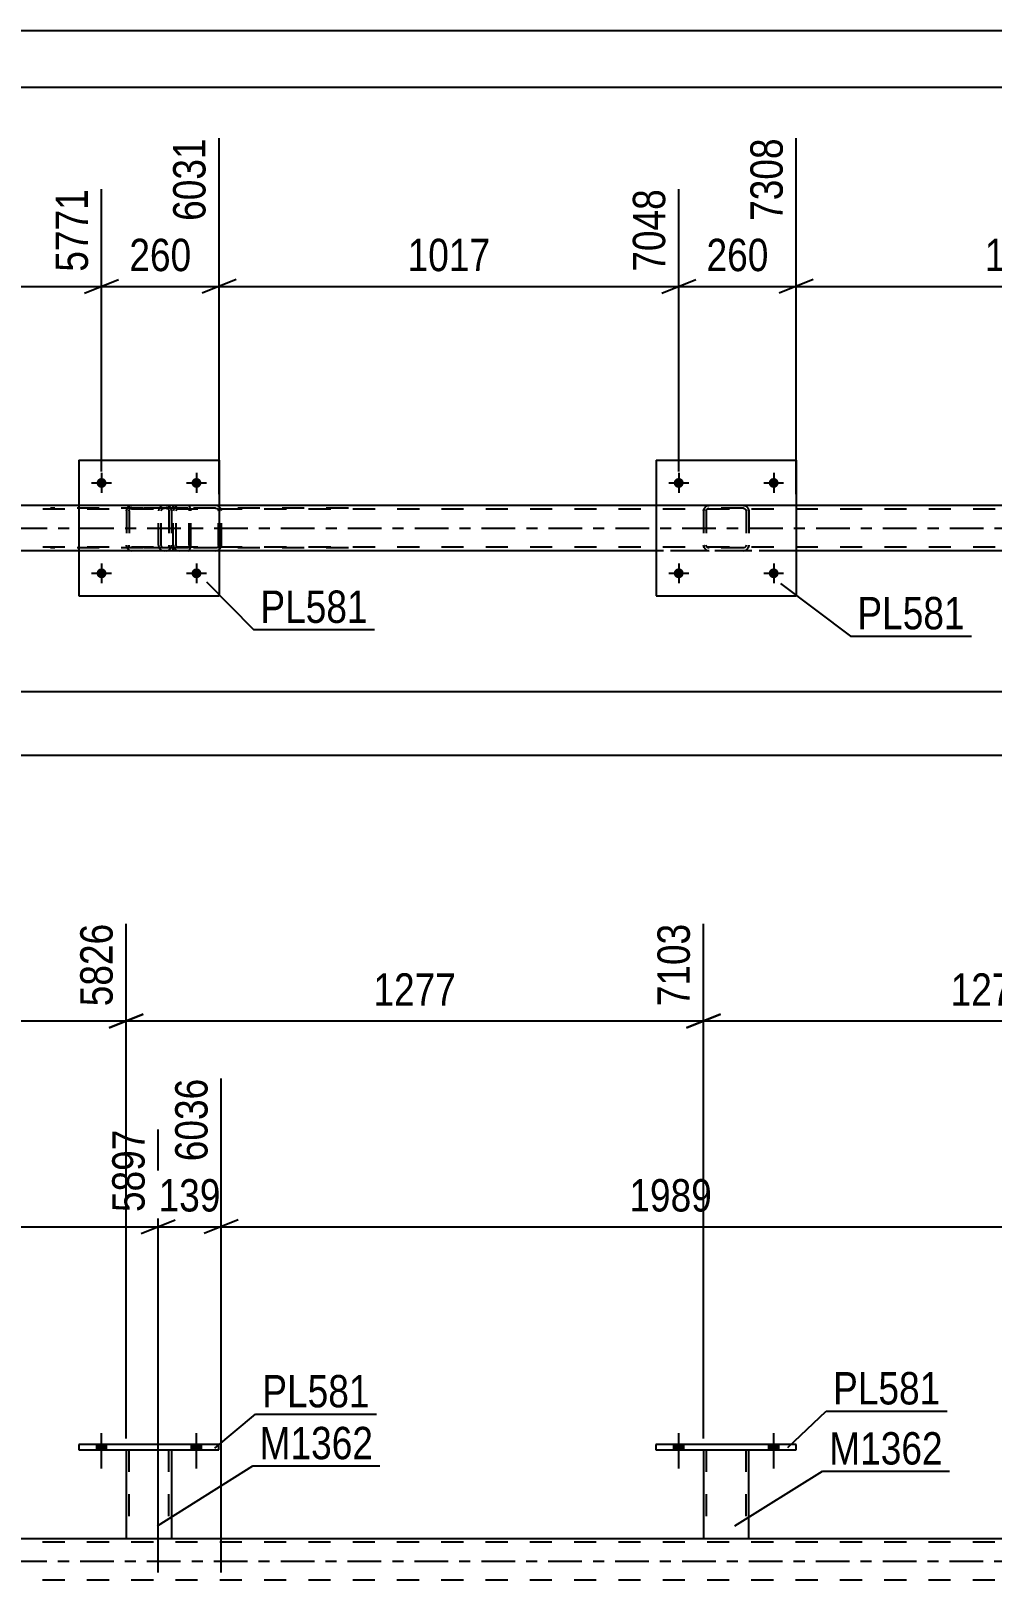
# Model space of a CAD drawing. Header units: millimetres. Extents: x 0 to 841, y 0 to 594.
# Drawn here: x 270.2 to 355.3, y 456.9 to 594 of the extents above; entities that cross this region are included whole.
import ezdxf

# ---------------------------------------------------------------- set-up
doc = ezdxf.new("R2010")
doc.units = ezdxf.units.MM
doc.linetypes.add('DXK_LINE_DOT2', pattern=[3.9198, 1.9599, -1.9599])
doc.linetypes.add('DXK_LINE_DOT3', pattern=[5.9187, 2.979, -0.9799, 0.9799, -0.9799])
doc.styles.add('Arial Narrow', font='ARIALN.TTF', dxfattribs={"height": 0.2})

# ---------------------------------------------------------------- blocks, each defined once
blk = doc.blocks.new('Unknown-814735532-1133')
at = {"color": 5, "linetype": 'Continuous'}
for p, q in [((841, 594), (0, 594)), ((836, 589), (5, 589))]:
    blk.add_line(p, q, dxfattribs=at)
blk = doc.blocks.new('Bolt-814735532-5144 - 5134')
at = {"linetype": 'Continuous'}
for points in [[(276.91, 553.99, -1), (276.03, 553.99, -1)], [(285.31, 553.99, -1), (284.43, 553.99, -1)]]:
    blk.add_hatch(color=1, dxfattribs=at).paths.add_polyline_path(points)
at = {"color": 1, "linetype": 'Continuous'}
for p, q in [((276.47, 554.87), (276.47, 553.11)), ((284.87, 554.87), (284.87, 553.11)), ((275.59, 553.99), (277.35, 553.99)), ((283.99, 553.99), (285.75, 553.99))]:
    blk.add_line(p, q, dxfattribs=at)
blk = doc.blocks.new('Bolt-814735532-5145 - 5134')
at = {"linetype": 'Continuous'}
for points in [[(276.91, 545.99, -1), (276.03, 545.99, -1)], [(285.31, 545.99, -1), (284.43, 545.99, -1)]]:
    blk.add_hatch(color=1, dxfattribs=at).paths.add_polyline_path(points)
at = {"color": 1, "linetype": 'Continuous'}
for p, q in [((275.59, 545.99), (277.35, 545.99)), ((276.47, 546.87), (276.47, 545.11)), ((283.99, 545.99), (285.75, 545.99)), ((284.87, 546.87), (284.87, 545.11))]:
    blk.add_line(p, q, dxfattribs=at)
blk = doc.blocks.new('Bolt-814735532-5146 - 5134')
at = {"linetype": 'Continuous'}
for points in [[(327.99, 553.99, -1), (327.11, 553.99, -1)], [(336.39, 553.99, -1), (335.51, 553.99, -1)]]:
    blk.add_hatch(color=1, dxfattribs=at).paths.add_polyline_path(points)
at = {"color": 1, "linetype": 'Continuous'}
for p, q in [((327.55, 554.87), (327.55, 553.11)), ((335.95, 554.87), (335.95, 553.11)), ((326.67, 553.99), (328.43, 553.99)), ((335.07, 553.99), (336.83, 553.99))]:
    blk.add_line(p, q, dxfattribs=at)
blk = doc.blocks.new('Bolt-814735532-5147 - 5134')
at = {"linetype": 'Continuous'}
for points in [[(327.99, 545.99, -1), (327.11, 545.99, -1)], [(336.39, 545.99, -1), (335.51, 545.99, -1)]]:
    blk.add_hatch(color=1, dxfattribs=at).paths.add_polyline_path(points)
at = {"color": 1, "linetype": 'Continuous'}
for p, q in [((326.67, 545.99), (328.43, 545.99)), ((327.55, 546.87), (327.55, 545.11)), ((335.07, 545.99), (336.83, 545.99)), ((335.95, 546.87), (335.95, 545.11))]:
    blk.add_line(p, q, dxfattribs=at)
blk = doc.blocks.new('Part-814735532-5192 - 5134')
at = {"color": 2, "linetype": 'Continuous'}
for p, q in [((274.47, 555.99), (274.47, 543.99)), ((274.47, 555.99), (286.87, 555.99)), ((286.87, 555.99), (286.87, 543.99)), ((274.47, 543.99), (286.87, 543.99))]:
    blk.add_line(p, q, dxfattribs=at)
blk = doc.blocks.new('Part-814735532-5193 - 5134')
at = {"color": 7, "linetype": 'DXK_LINE_DOT2'}
for p, q in [((278.67, 551.51), (278.71, 551.69)), ((278.71, 551.69), (278.67, 551.51)), ((278.67, 551.51), (278.67, 548.47)), ((278.91, 551.51), (278.93, 551.6)), ((278.91, 551.51), (278.91, 548.47)), ((278.93, 551.6), (278.98, 551.68)), ((278.97, 551.95), (279.15, 551.99)), ((279.15, 551.99), (278.97, 551.95)), ((278.98, 551.68), (279.06, 551.73)), ((279.06, 551.73), (279.15, 551.75)), ((282.19, 551.99), (279.15, 551.99)), ((282.19, 551.75), (279.15, 551.75)), ((282.19, 551.99), (282.38, 551.95)), ((282.38, 551.95), (282.19, 551.99)), ((282.19, 551.75), (282.29, 551.73)), ((282.29, 551.73), (282.36, 551.68)), ((282.36, 551.68), (282.42, 551.6)), ((282.42, 551.6), (282.43, 551.51)), ((282.43, 551.51), (282.43, 548.47)), ((282.64, 551.69), (282.67, 551.51)), ((282.67, 551.51), (282.64, 551.69)), ((282.67, 551.51), (282.67, 548.47)), ((278.71, 548.28), (278.67, 548.47)), ((278.67, 548.47), (278.71, 548.28)), ((278.93, 548.37), (278.91, 548.47)), ((278.98, 548.3), (278.93, 548.37)), ((279.15, 547.99), (278.97, 548.02)), ((278.97, 548.02), (279.15, 547.99)), ((279.06, 548.24), (278.98, 548.3)), ((279.15, 548.23), (279.06, 548.24)), ((282.19, 548.23), (279.15, 548.23)), ((282.19, 547.99), (279.15, 547.99)), ((282.29, 548.24), (282.19, 548.23)), ((282.38, 548.02), (282.19, 547.99)), ((282.19, 547.99), (282.38, 548.02)), ((282.36, 548.3), (282.29, 548.24)), ((282.42, 548.37), (282.36, 548.3)), ((282.43, 548.47), (282.42, 548.37)), ((282.67, 548.47), (282.64, 548.28)), ((282.64, 548.28), (282.67, 548.47))]:
    blk.add_line(p, q, dxfattribs=at)
at = {"color": 7, "linetype": 'DXK_LINE_DOT3'}
blk.add_line((280.67, 549.99), (280.67, 549.99), dxfattribs=at)
at = {"color": 7, "linetype": 'DXK_LINE_DOT2'}
for centre, start, end in [((279.15, 551.51), 112.5, 157.5), ((279.15, 551.51), 112.5, 157.5), ((282.19, 551.51), 22.5, 67.5), ((282.19, 551.51), 22.5, 67.5), ((279.15, 548.47), 202.5, 247.5), ((279.15, 548.47), 202.5, 247.5), ((282.19, 548.47), 292.5, 337.5), ((282.19, 548.47), 292.5, 337.5)]:
    blk.add_arc(centre, 0.48, start, end, dxfattribs=at)
blk = doc.blocks.new('Part-814735532-5198 - 5134')
at = {"color": 2, "linetype": 'Continuous'}
for p, q in [((325.55, 555.99), (325.55, 543.99)), ((325.55, 555.99), (337.95, 555.99)), ((337.95, 555.99), (337.95, 543.99)), ((325.55, 543.99), (337.95, 543.99))]:
    blk.add_line(p, q, dxfattribs=at)
blk = doc.blocks.new('Part-814735532-5199 - 5134')
at = {"color": 7, "linetype": 'DXK_LINE_DOT2'}
for p, q in [((329.75, 551.51), (329.79, 551.69)), ((329.79, 551.69), (329.75, 551.51)), ((329.75, 551.51), (329.75, 548.47)), ((329.99, 551.51), (330.01, 551.6)), ((329.99, 551.51), (329.99, 548.47)), ((330.01, 551.6), (330.06, 551.68)), ((330.05, 551.95), (330.23, 551.99)), ((330.23, 551.99), (330.05, 551.95)), ((330.06, 551.68), (330.14, 551.73)), ((330.14, 551.73), (330.23, 551.75)), ((333.27, 551.99), (330.23, 551.99)), ((333.27, 551.75), (330.23, 551.75)), ((333.27, 551.99), (333.46, 551.95)), ((333.46, 551.95), (333.27, 551.99)), ((333.27, 551.75), (333.37, 551.73)), ((333.37, 551.73), (333.44, 551.68)), ((333.44, 551.68), (333.5, 551.6)), ((333.5, 551.6), (333.51, 551.51)), ((333.51, 551.51), (333.51, 548.47)), ((333.72, 551.69), (333.75, 551.51)), ((333.75, 551.51), (333.72, 551.69)), ((333.75, 551.51), (333.75, 548.47)), ((329.79, 548.28), (329.75, 548.47)), ((329.75, 548.47), (329.79, 548.28)), ((330.01, 548.37), (329.99, 548.47)), ((330.06, 548.3), (330.01, 548.37)), ((330.23, 547.99), (330.05, 548.02)), ((330.05, 548.02), (330.23, 547.99)), ((330.14, 548.24), (330.06, 548.3)), ((330.23, 548.23), (330.14, 548.24)), ((333.27, 548.23), (330.23, 548.23)), ((333.27, 547.99), (330.23, 547.99)), ((333.37, 548.24), (333.27, 548.23)), ((333.46, 548.02), (333.27, 547.99)), ((333.27, 547.99), (333.46, 548.02)), ((333.44, 548.3), (333.37, 548.24)), ((333.5, 548.37), (333.44, 548.3)), ((333.51, 548.47), (333.5, 548.37)), ((333.75, 548.47), (333.72, 548.28)), ((333.72, 548.28), (333.75, 548.47))]:
    blk.add_line(p, q, dxfattribs=at)
at = {"color": 7, "linetype": 'DXK_LINE_DOT3'}
blk.add_line((331.75, 549.99), (331.75, 549.99), dxfattribs=at)
at = {"color": 7, "linetype": 'DXK_LINE_DOT2'}
for centre, start, end in [((330.23, 551.51), 112.5, 157.5), ((330.23, 551.51), 112.5, 157.5), ((333.27, 551.51), 22.5, 67.5), ((333.27, 551.51), 22.5, 67.5), ((330.23, 548.47), 202.5, 247.5), ((330.23, 548.47), 202.5, 247.5), ((333.27, 548.47), 292.5, 337.5), ((333.27, 548.47), 292.5, 337.5)]:
    blk.add_arc(centre, 0.48, start, end, dxfattribs=at)
blk = doc.blocks.new('Part-814735532-5270 - 5134')
at = {"color": 7, "linetype": 'DXK_LINE_DOT2'}
for p, q in [((284.1, 551.99), (271.94, 551.99)), ((284.1, 551.75), (271.94, 551.75)), ((281.54, 551.69), (281.5, 551.51)), ((281.5, 548.47), (281.5, 551.51)), ((281.75, 551.51), (281.77, 551.6)), ((281.75, 548.47), (281.75, 551.51)), ((281.77, 551.6), (281.83, 551.68)), ((282.01, 551.99), (281.81, 551.95)), ((281.83, 551.68), (281.91, 551.73)), ((281.91, 551.73), (282.01, 551.75)), ((282.82, 551.75), (282.82, 551.99)), ((284.2, 551.95), (284.1, 551.99)), ((284.1, 551.75), (284.15, 551.73)), ((284.15, 551.73), (284.19, 551.68)), ((284.19, 551.68), (284.22, 551.6)), ((284.29, 551.84), (284.2, 551.95)), ((284.22, 551.6), (284.23, 551.51)), ((284.23, 548.47), (284.23, 551.51)), ((284.35, 551.69), (284.29, 551.84)), ((284.37, 551.51), (284.35, 551.69)), ((284.37, 548.47), (284.37, 551.51)), ((284.1, 548.23), (271.94, 548.23)), ((284.1, 547.99), (271.94, 547.99)), ((281.5, 548.47), (281.54, 548.28)), ((281.77, 548.37), (281.75, 548.47)), ((281.83, 548.3), (281.77, 548.37)), ((281.81, 548.02), (282.01, 547.99)), ((281.91, 548.24), (281.83, 548.3)), ((282.01, 548.23), (281.91, 548.24)), ((282.82, 547.99), (282.82, 548.23)), ((284.15, 548.24), (284.1, 548.23)), ((284.1, 547.99), (284.2, 548.02)), ((284.19, 548.3), (284.15, 548.24)), ((284.22, 548.37), (284.19, 548.3)), ((284.2, 548.02), (284.29, 548.13)), ((284.23, 548.47), (284.22, 548.37)), ((284.29, 548.13), (284.35, 548.28)), ((284.35, 548.28), (284.37, 548.47))]:
    blk.add_line(p, q, dxfattribs=at)
for centre, start, end in [((281.99, 551.49), 111.1941, 156.1506), ((281.99, 548.48), 203.8494, 248.8059)]:
    blk.add_arc(centre, 0.492, start, end, dxfattribs=at)
blk = doc.blocks.new('Part-814735532-5271 - 5134')
at = {"color": 7, "linetype": 'DXK_LINE_DOT2'}
for p, q in [((282.86, 551.69), (282.82, 551.51)), ((282.82, 548.47), (282.82, 551.51)), ((283.08, 551.51), (283.1, 551.6)), ((283.08, 548.47), (283.08, 551.51)), ((283.1, 551.6), (283.15, 551.68)), ((283.33, 551.99), (283.14, 551.95)), ((283.15, 551.68), (283.23, 551.73)), ((283.23, 551.73), (283.33, 551.75)), ((298.32, 551.99), (283.33, 551.99)), ((298.32, 551.75), (283.33, 551.75)), ((286.76, 551.95), (286.57, 551.99)), ((286.57, 551.75), (286.66, 551.73)), ((286.66, 551.73), (286.75, 551.68)), ((286.75, 551.68), (286.8, 551.6)), ((286.8, 551.6), (286.82, 551.51)), ((286.82, 548.47), (286.82, 551.51)), ((287.06, 551.59), (287.04, 551.69)), ((287.08, 551.51), (287.06, 551.59)), ((287.08, 548.47), (287.08, 551.51)), ((282.82, 548.47), (282.86, 548.28)), ((283.1, 548.37), (283.08, 548.47)), ((283.15, 548.3), (283.1, 548.37)), ((283.14, 548.02), (283.33, 547.99)), ((283.23, 548.24), (283.15, 548.3)), ((283.33, 548.23), (283.23, 548.24)), ((298.32, 548.23), (283.33, 548.23)), ((298.32, 547.99), (283.33, 547.99)), ((286.66, 548.24), (286.57, 548.23)), ((286.57, 547.99), (286.76, 548.02)), ((286.75, 548.3), (286.66, 548.24)), ((286.8, 548.37), (286.75, 548.3)), ((286.82, 548.47), (286.8, 548.37)), ((287.04, 548.28), (287.06, 548.38)), ((287.06, 548.38), (287.08, 548.47))]:
    blk.add_line(p, q, dxfattribs=at)
for centre, start, end in [((283.31, 551.48), 110.7583, 155.68), ((286.59, 551.48), 24.32, 69.2417), ((283.31, 548.49), 204.32, 249.2417), ((286.59, 548.49), 290.7583, 335.68)]:
    blk.add_arc(centre, 0.496, start, end, dxfattribs=at)
blk = doc.blocks.new('Part-814735532-5334 - 5134')
at = {"color": 7, "linetype": 'DXK_LINE_DOT2'}
for p, q in [((767.13, 551.67), (102.95, 551.67)), ((767.13, 551.99), (121.23, 551.99)), ((286.87, 551.99), (274.47, 551.99)), ((337.95, 551.99), (325.55, 551.99)), ((767.13, 548.31), (102.95, 548.31)), ((763.89, 547.99), (102.95, 547.99)), ((286.87, 547.99), (274.47, 547.99)), ((337.95, 547.99), (325.55, 547.99))]:
    blk.add_line(p, q, dxfattribs=at)
at = {"color": 2, "linetype": 'Continuous'}
for p, q in [((274.47, 551.99), (235.79, 551.99)), ((325.55, 551.99), (286.87, 551.99)), ((376.63, 551.99), (337.95, 551.99)), ((274.47, 547.99), (235.79, 547.99)), ((325.55, 547.99), (286.87, 547.99)), ((376.63, 547.99), (337.95, 547.99))]:
    blk.add_line(p, q, dxfattribs=at)
at = {"color": 7, "linetype": 'DXK_LINE_DOT3'}
blk.add_line((102.95, 549.99), (767.13, 549.99), dxfattribs=at)
blk = doc.blocks.new('Bolt-814735532-3309 - 3299')
at = {"linetype": 'Continuous'}
for points in [[(276.01, 468.39), (276.89, 468.39), (276.89, 468.87), (276.01, 468.87)], [(284.41, 468.39), (285.29, 468.39), (285.29, 468.87), (284.41, 468.87)]]:
    blk.add_hatch(color=1, dxfattribs=at).paths.add_polyline_path(points)
at = {"color": 1, "linetype": 'Continuous'}
for p, q in [((276.45, 469.87), (276.45, 466.75)), ((284.85, 469.87), (284.85, 466.75)), ((276.01, 468.87), (276.01, 468.39)), ((276.89, 468.87), (276.89, 468.39)), ((284.41, 468.87), (284.41, 468.39)), ((285.29, 468.87), (285.29, 468.39))]:
    blk.add_line(p, q, dxfattribs=at)
blk = doc.blocks.new('Bolt-814735532-3310 - 3299')
at = {"linetype": 'Continuous'}
for points in [[(276.01, 468.39), (276.89, 468.39), (276.89, 468.87), (276.01, 468.87)], [(284.41, 468.39), (285.29, 468.39), (285.29, 468.87), (284.41, 468.87)]]:
    blk.add_hatch(color=1, dxfattribs=at).paths.add_polyline_path(points)
at = {"color": 1, "linetype": 'Continuous'}
for p, q in [((276.45, 469.87), (276.45, 466.75)), ((284.85, 469.87), (284.85, 466.75)), ((276.01, 468.87), (276.01, 468.39)), ((276.89, 468.87), (276.89, 468.39)), ((284.41, 468.87), (284.41, 468.39)), ((285.29, 468.87), (285.29, 468.39))]:
    blk.add_line(p, q, dxfattribs=at)
blk = doc.blocks.new('Bolt-814735532-3311 - 3299')
at = {"linetype": 'Continuous'}
for points in [[(327.09, 468.39), (327.97, 468.39), (327.97, 468.87), (327.09, 468.87)], [(335.49, 468.39), (336.37, 468.39), (336.37, 468.87), (335.49, 468.87)]]:
    blk.add_hatch(color=1, dxfattribs=at).paths.add_polyline_path(points)
at = {"color": 1, "linetype": 'Continuous'}
for p, q in [((327.53, 469.87), (327.53, 466.75)), ((335.93, 469.87), (335.93, 466.75)), ((327.09, 468.87), (327.09, 468.39)), ((327.97, 468.87), (327.97, 468.39)), ((335.49, 468.87), (335.49, 468.39)), ((336.37, 468.87), (336.37, 468.39))]:
    blk.add_line(p, q, dxfattribs=at)
blk = doc.blocks.new('Bolt-814735532-3312 - 3299')
at = {"linetype": 'Continuous'}
for points in [[(327.09, 468.39), (327.97, 468.39), (327.97, 468.87), (327.09, 468.87)], [(335.49, 468.39), (336.37, 468.39), (336.37, 468.87), (335.49, 468.87)]]:
    blk.add_hatch(color=1, dxfattribs=at).paths.add_polyline_path(points)
at = {"color": 1, "linetype": 'Continuous'}
for p, q in [((327.53, 469.87), (327.53, 466.75)), ((335.93, 469.87), (335.93, 466.75)), ((327.09, 468.87), (327.09, 468.39)), ((327.97, 468.87), (327.97, 468.39)), ((335.49, 468.87), (335.49, 468.39)), ((336.37, 468.87), (336.37, 468.39))]:
    blk.add_line(p, q, dxfattribs=at)
blk = doc.blocks.new('Part-814735532-3393 - 3299')
at = {"color": 2, "linetype": 'Continuous'}
for p, q in [((274.45, 468.87), (274.45, 468.39)), ((286.85, 468.87), (274.45, 468.87)), ((274.45, 468.39), (286.85, 468.39)), ((286.85, 468.39), (286.85, 468.87))]:
    blk.add_line(p, q, dxfattribs=at)
blk = doc.blocks.new('Part-814735532-3403 - 3299')
at = {"color": 2, "linetype": 'Continuous'}
for p, q in [((325.53, 468.87), (325.53, 468.39)), ((337.93, 468.87), (325.53, 468.87)), ((325.53, 468.39), (337.93, 468.39)), ((337.93, 468.39), (337.93, 468.87))]:
    blk.add_line(p, q, dxfattribs=at)
blk = doc.blocks.new('Part-814735532-3398 - 3299')
at = {"color": 2, "linetype": 'Continuous'}
for p, q in [((278.65, 468.39), (278.65, 460.55)), ((282.65, 468.39), (282.65, 460.55)), ((278.65, 460.55), (282.65, 460.55))]:
    blk.add_line(p, q, dxfattribs=at)
at = {"color": 7, "linetype": 'DXK_LINE_DOT2'}
for p, q in [((278.65, 468.39), (282.65, 468.39)), ((278.65, 468.39), (278.65, 468.39)), ((278.65, 468.39), (278.65, 468.39)), ((278.89, 468.39), (278.89, 460.55)), ((282.41, 468.39), (282.41, 460.55)), ((282.65, 468.39), (282.65, 468.39)), ((282.65, 468.39), (282.65, 468.39)), ((282.35, 460.55), (282.39, 460.55)), ((282.35, 460.55), (282.39, 460.55)), ((282.39, 460.55), (282.41, 460.55)), ((282.39, 460.55), (282.41, 460.55))]:
    blk.add_line(p, q, dxfattribs=at)
blk = doc.blocks.new('Part-814735532-3408 - 3299')
at = {"color": 2, "linetype": 'Continuous'}
for p, q in [((329.73, 468.39), (329.73, 460.55)), ((333.73, 468.39), (333.73, 460.55)), ((329.73, 460.55), (333.73, 460.55))]:
    blk.add_line(p, q, dxfattribs=at)
at = {"color": 7, "linetype": 'DXK_LINE_DOT2'}
for p, q in [((329.73, 468.39), (333.73, 468.39)), ((329.73, 468.39), (329.73, 468.39)), ((329.73, 468.39), (329.73, 468.39)), ((329.97, 468.39), (329.97, 460.55)), ((333.49, 468.39), (333.49, 460.55)), ((333.73, 468.39), (333.73, 468.39)), ((333.73, 468.39), (333.73, 468.39)), ((333.43, 460.55), (333.47, 460.55)), ((333.43, 460.55), (333.47, 460.55)), ((333.47, 460.55), (333.49, 460.55)), ((333.47, 460.55), (333.49, 460.55))]:
    blk.add_line(p, q, dxfattribs=at)
blk = doc.blocks.new('Part-814735532-3633 - 3299')
at = {"color": 2, "linetype": 'Continuous'}
blk.add_line((102.93, 460.54), (767.11, 460.54), dxfattribs=at)
at = {"color": 7, "linetype": 'DXK_LINE_DOT2'}
for p, q in [((767.11, 460.22), (102.93, 460.22)), ((767.11, 456.86), (102.93, 456.86))]:
    blk.add_line(p, q, dxfattribs=at)
at = {"color": 7, "linetype": 'DXK_LINE_DOT3'}
blk.add_line((102.93, 458.54), (767.11, 458.54), dxfattribs=at)
blk = doc.blocks.new('StraightDimension-814735532-9616 - 5134')
at = {"color": 7, "linetype": 'Continuous'}
for p, q in [((235.79, 552.99), (235.79, 584.5)), ((276.47, 554.99), (276.47, 580)), ((237.29, 571.99), (234.29, 570.79)), ((274.97, 570.79), (277.97, 571.99)), ((235.79, 571.39), (276.47, 571.39))]:
    blk.add_line(p, q, dxfattribs=at)
at = {"color": 0}
blk.add_wipeout([(260.39, 572.14), (260.39, 576.34), (251.88, 576.34), (251.88, 572.14)], dxfattribs=at)
at = {"color": 3, "style": 'Arial Narrow'}
blk.add_text('1017', height=2.863, dxfattribs=at).set_placement((252.48, 572.74))
at = {"color": 0, "linetype": 'Continuous'}
blk.add_wipeout([(275.87, 580.6), (271.67, 580.6), (271.67, 572.09), (275.87, 572.09)], dxfattribs=at)
at = {"color": 3, "linetype": 'Continuous', "style": 'Arial Narrow'}
blk.add_text('5771', height=2.863, rotation=90.0002, dxfattribs=at).set_placement((275.27, 572.69))
blk = doc.blocks.new('StraightDimension-814735532-8948 - 5134')
at = {"color": 7, "linetype": 'Continuous'}
blk.add_line((61.03, 535.52), (767.13, 535.52), dxfattribs=at)
blk = doc.blocks.new('StraightDimension-814735532-9612 - 5134')
at = {"color": 7, "linetype": 'Continuous'}
for p, q in [((337.95, 552.99), (337.95, 584.5)), ((378.63, 554.99), (378.63, 580)), ((339.45, 571.99), (336.45, 570.79)), ((377.13, 570.79), (380.13, 571.99)), ((337.95, 571.39), (378.63, 571.39))]:
    blk.add_line(p, q, dxfattribs=at)
at = {"color": 0}
blk.add_wipeout([(362.55, 572.14), (362.55, 576.34), (354.04, 576.34), (354.04, 572.14)], dxfattribs=at)
at = {"color": 3, "style": 'Arial Narrow'}
blk.add_text('1017', height=2.863, dxfattribs=at).set_placement((354.64, 572.74))
at = {"color": 0, "linetype": 'Continuous'}
blk.add_wipeout([(378.03, 580.6), (373.83, 580.6), (373.83, 572.09), (378.03, 572.09)], dxfattribs=at)
at = {"color": 3, "linetype": 'Continuous', "style": 'Arial Narrow'}
blk.add_text('8325', height=2.863, rotation=90.0002, dxfattribs=at).set_placement((377.43, 572.69))
blk = doc.blocks.new('StraightDimension-814735532-9613 - 5134')
at = {"color": 7, "linetype": 'Continuous'}
for p, q in [((337.95, 552.99), (337.95, 584.5)), ((327.55, 554.99), (327.55, 580)), ((326.05, 570.79), (329.05, 571.99)), ((339.45, 571.99), (336.45, 570.79)), ((327.55, 571.39), (337.95, 571.39))]:
    blk.add_line(p, q, dxfattribs=at)
at = {"color": 0}
blk.add_wipeout([(336.1, 572.14), (336.1, 576.34), (329.41, 576.34), (329.41, 572.14)], dxfattribs=at)
at = {"color": 3, "style": 'Arial Narrow'}
blk.add_text('260', height=2.863, dxfattribs=at).set_placement((330.01, 572.74))
at = {"color": 0, "linetype": 'Continuous'}
blk.add_wipeout([(337.35, 585.1), (333.15, 585.1), (333.15, 576.59), (337.35, 576.59)], dxfattribs=at)
at = {"color": 3, "linetype": 'Continuous', "style": 'Arial Narrow'}
blk.add_text('7308', height=2.863, rotation=90.0002, dxfattribs=at).set_placement((336.75, 577.19))
blk = doc.blocks.new('StraightDimension-814735532-9614 - 5134')
at = {"color": 7, "linetype": 'Continuous'}
for p, q in [((286.87, 552.99), (286.87, 584.5)), ((327.55, 554.99), (327.55, 580)), ((288.37, 571.99), (285.37, 570.79)), ((326.05, 570.79), (329.05, 571.99)), ((286.87, 571.39), (327.55, 571.39))]:
    blk.add_line(p, q, dxfattribs=at)
at = {"color": 0}
blk.add_wipeout([(311.47, 572.14), (311.47, 576.34), (302.96, 576.34), (302.96, 572.14)], dxfattribs=at)
at = {"color": 3, "style": 'Arial Narrow'}
blk.add_text('1017', height=2.863, dxfattribs=at).set_placement((303.56, 572.74))
at = {"color": 0, "linetype": 'Continuous'}
blk.add_wipeout([(326.95, 580.6), (322.75, 580.6), (322.75, 572.09), (326.95, 572.09)], dxfattribs=at)
at = {"color": 3, "linetype": 'Continuous', "style": 'Arial Narrow'}
blk.add_text('7048', height=2.863, rotation=90.0002, dxfattribs=at).set_placement((326.35, 572.69))
blk = doc.blocks.new('StraightDimension-814735532-9615 - 5134')
at = {"color": 7, "linetype": 'Continuous'}
for p, q in [((286.87, 552.99), (286.87, 584.5)), ((276.47, 554.99), (276.47, 580)), ((274.97, 570.79), (277.97, 571.99)), ((288.37, 571.99), (285.37, 570.79)), ((276.47, 571.39), (286.87, 571.39))]:
    blk.add_line(p, q, dxfattribs=at)
at = {"color": 0}
blk.add_wipeout([(285.02, 572.14), (285.02, 576.34), (278.33, 576.34), (278.33, 572.14)], dxfattribs=at)
at = {"color": 3, "style": 'Arial Narrow'}
blk.add_text('260', height=2.863, dxfattribs=at).set_placement((278.93, 572.74))
at = {"color": 0, "linetype": 'Continuous'}
blk.add_wipeout([(286.27, 585.1), (282.07, 585.1), (282.07, 576.59), (286.27, 576.59)], dxfattribs=at)
at = {"color": 3, "linetype": 'Continuous', "style": 'Arial Narrow'}
blk.add_text('6031', height=2.863, rotation=90.0002, dxfattribs=at).set_placement((285.67, 577.19))
blk = doc.blocks.new('StraightDimension-814735532-12171 - 5134')
at = {"color": 7, "linetype": 'Continuous'}
blk.add_line((60.39, 529.89), (767.77, 529.89), dxfattribs=at)
blk = doc.blocks.new('StraightDimension-814735532-4281 - 3299')
at = {"color": 7, "linetype": 'Continuous'}
for p, q in [((201.92, 457.54), (201.92, 501.25)), ((281.48, 457.54), (281.48, 496.75)), ((203.42, 488.74), (200.42, 487.54)), ((279.98, 487.54), (282.98, 488.74)), ((201.92, 488.14), (281.48, 488.14))]:
    blk.add_line(p, q, dxfattribs=at)
at = {"color": 0}
blk.add_wipeout([(245.95, 488.89), (245.95, 493.09), (237.44, 493.09), (237.44, 488.89)], dxfattribs=at)
at = {"color": 3, "style": 'Arial Narrow'}
blk.add_text('1989', height=2.863, dxfattribs=at).set_placement((238.04, 489.49))
at = {"color": 0, "linetype": 'Continuous'}
blk.add_wipeout([(280.88, 497.35), (276.68, 497.35), (276.68, 488.84), (280.88, 488.84)], dxfattribs=at)
at = {"color": 3, "linetype": 'Continuous', "style": 'Arial Narrow'}
blk.add_text('5897', height=2.863, rotation=90.0002, dxfattribs=at).set_placement((280.28, 489.44))
blk = doc.blocks.new('StraightDimension-814735532-4305 - 3299')
at = {"color": 7, "linetype": 'Continuous'}
for p, q in [((287.05, 457.54), (287.05, 501.25)), ((281.48, 457.54), (281.48, 496.75)), ((279.98, 487.54), (282.98, 488.74)), ((288.55, 488.74), (285.55, 487.54)), ((281.48, 488.14), (287.05, 488.14))]:
    blk.add_line(p, q, dxfattribs=at)
at = {"color": 0}
blk.add_wipeout([(287.61, 488.89), (287.61, 493.09), (280.92, 493.09), (280.92, 488.89)], dxfattribs=at)
at = {"color": 3, "style": 'Arial Narrow'}
blk.add_text('139', height=2.863, dxfattribs=at).set_placement((281.52, 489.49))
at = {"color": 0, "linetype": 'Continuous'}
blk.add_wipeout([(286.45, 501.85), (282.25, 501.85), (282.25, 493.34), (286.45, 493.34)], dxfattribs=at)
at = {"color": 3, "linetype": 'Continuous', "style": 'Arial Narrow'}
blk.add_text('6036', height=2.863, rotation=90.0002, dxfattribs=at).set_placement((285.85, 493.94))
blk = doc.blocks.new('StraightDimension-814735532-8023 - 3299')
at = {"color": 7, "linetype": 'Continuous'}
for p, q in [((227.57, 469.39), (227.57, 514.97)), ((278.65, 469.39), (278.65, 514.97)), ((229.07, 506.96), (226.07, 505.76)), ((227.57, 506.36), (278.65, 506.36)), ((277.15, 505.76), (280.15, 506.96))]:
    blk.add_line(p, q, dxfattribs=at)
at = {"color": 0}
blk.add_wipeout([(257.36, 507.11), (257.36, 511.31), (248.85, 511.31), (248.85, 507.11)], dxfattribs=at)
at = {"color": 3, "style": 'Arial Narrow'}
blk.add_text('1277', height=2.863, dxfattribs=at).set_placement((249.45, 507.71))
at = {"color": 0, "linetype": 'Continuous'}
blk.add_wipeout([(278.05, 515.57), (273.85, 515.57), (273.85, 507.06), (278.05, 507.06)], dxfattribs=at)
at = {"color": 3, "linetype": 'Continuous', "style": 'Arial Narrow'}
blk.add_text('5826', height=2.863, rotation=90.0002, dxfattribs=at).set_placement((277.45, 507.66))
blk = doc.blocks.new('StraightDimension-814735532-8022 - 3299')
at = {"color": 7, "linetype": 'Continuous'}
for p, q in [((278.65, 469.39), (278.65, 514.97)), ((329.73, 469.39), (329.73, 514.97)), ((280.15, 506.96), (277.15, 505.76)), ((278.65, 506.36), (329.73, 506.36)), ((328.23, 505.76), (331.23, 506.96))]:
    blk.add_line(p, q, dxfattribs=at)
at = {"color": 0}
blk.add_wipeout([(308.45, 507.11), (308.45, 511.31), (299.93, 511.31), (299.93, 507.11)], dxfattribs=at)
at = {"color": 3, "style": 'Arial Narrow'}
blk.add_text('1277', height=2.863, dxfattribs=at).set_placement((300.53, 507.71))
at = {"color": 0, "linetype": 'Continuous'}
blk.add_wipeout([(329.13, 515.57), (324.93, 515.57), (324.93, 507.06), (329.13, 507.06)], dxfattribs=at)
at = {"color": 3, "linetype": 'Continuous', "style": 'Arial Narrow'}
blk.add_text('7103', height=2.863, rotation=90.0002, dxfattribs=at).set_placement((328.53, 507.66))
blk = doc.blocks.new('StraightDimension-814735532-4329 - 3299')
at = {"color": 7, "linetype": 'Continuous'}
for p, q in [((287.05, 457.54), (287.05, 501.25)), ((366.61, 457.54), (366.61, 496.75)), ((288.55, 488.74), (285.55, 487.54)), ((365.11, 487.54), (368.11, 488.74)), ((287.05, 488.14), (366.61, 488.14))]:
    blk.add_line(p, q, dxfattribs=at)
at = {"color": 0}
blk.add_wipeout([(331.09, 488.89), (331.09, 493.09), (322.58, 493.09), (322.58, 488.89)], dxfattribs=at)
at = {"color": 3, "style": 'Arial Narrow'}
blk.add_text('1989', height=2.863, dxfattribs=at).set_placement((323.18, 489.49))
at = {"color": 0, "linetype": 'Continuous'}
blk.add_wipeout([(366.01, 497.35), (361.81, 497.35), (361.81, 488.84), (366.01, 488.84)], dxfattribs=at)
at = {"color": 3, "linetype": 'Continuous', "style": 'Arial Narrow'}
blk.add_text('8025', height=2.863, rotation=90.0002, dxfattribs=at).set_placement((365.41, 489.44))
blk = doc.blocks.new('StraightDimension-814735532-8021 - 3299')
at = {"color": 7, "linetype": 'Continuous'}
for p, q in [((329.73, 469.39), (329.73, 514.97)), ((380.81, 469.39), (380.81, 514.97)), ((331.23, 506.96), (328.23, 505.76)), ((329.73, 506.36), (380.81, 506.36)), ((379.31, 505.76), (382.31, 506.96))]:
    blk.add_line(p, q, dxfattribs=at)
at = {"color": 0}
blk.add_wipeout([(359.53, 507.11), (359.53, 511.31), (351.01, 511.31), (351.01, 507.11)], dxfattribs=at)
at = {"color": 3, "style": 'Arial Narrow'}
blk.add_text('1277', height=2.863, dxfattribs=at).set_placement((351.61, 507.71))
at = {"color": 0, "linetype": 'Continuous'}
blk.add_wipeout([(380.21, 515.57), (376.01, 515.57), (376.01, 507.06), (380.21, 507.06)], dxfattribs=at)
at = {"color": 3, "linetype": 'Continuous', "style": 'Arial Narrow'}
blk.add_text('8380', height=2.863, rotation=90.0002, dxfattribs=at).set_placement((379.61, 507.66))
blk = doc.blocks.new('Mark-814735532-5188 - 5134')
at = {"color": 0}
blk.add_wipeout([(300.03, 541.6), (300.03, 544.6), (290.53, 544.6), (290.53, 541.6)], dxfattribs=at)
blk.add_wipeout([(300.03, 541.6), (300.03, 544.6), (290.53, 544.6), (290.53, 541.6)], dxfattribs=at)
at = {"color": 30, "linetype": 'Continuous'}
for p, q in [((285.75, 545.23), (289.93, 541)), ((289.93, 541), (300.63, 541))]:
    blk.add_line(p, q, dxfattribs=at)
at = {"color": 3, "style": 'Arial Narrow'}
blk.add_text('PL581', height=2.863, dxfattribs=at).set_placement((290.53, 541.6))
blk = doc.blocks.new('Mark-814735532-5194 - 5134')
at = {"color": 0}
blk.add_wipeout([(352.87, 541.03), (352.87, 544.03), (343.36, 544.03), (343.36, 541.03)], dxfattribs=at)
blk.add_wipeout([(352.87, 541.03), (352.87, 544.03), (343.36, 544.03), (343.36, 541.03)], dxfattribs=at)
at = {"color": 30, "linetype": 'Continuous'}
for p, q in [((336.55, 545.1), (342.76, 540.43)), ((342.76, 540.43), (353.47, 540.43))]:
    blk.add_line(p, q, dxfattribs=at)
at = {"color": 3, "style": 'Arial Narrow'}
blk.add_text('PL581', height=2.863, dxfattribs=at).set_placement((343.36, 541.03))
blk = doc.blocks.new('Mark-814735532-3389 - 3299')
at = {"color": 0}
blk.add_wipeout([(300.2, 472.15), (300.2, 475.15), (290.7, 475.15), (290.7, 472.15)], dxfattribs=at)
blk.add_wipeout([(300.2, 472.15), (300.2, 475.15), (290.7, 475.15), (290.7, 472.15)], dxfattribs=at)
at = {"color": 30, "linetype": 'Continuous'}
for p, q in [((286.49, 468.54), (290.1, 471.55)), ((290.1, 471.55), (300.8, 471.55))]:
    blk.add_line(p, q, dxfattribs=at)
at = {"color": 3, "style": 'Arial Narrow'}
blk.add_text('PL581', height=2.863, dxfattribs=at).set_placement((290.7, 472.15))
blk = doc.blocks.new('Mark-814735532-3399 - 3299')
at = {"color": 0}
blk.add_wipeout([(350.71, 472.41), (350.71, 475.41), (341.21, 475.41), (341.21, 472.41)], dxfattribs=at)
blk.add_wipeout([(350.71, 472.41), (350.71, 475.41), (341.21, 475.41), (341.21, 472.41)], dxfattribs=at)
at = {"color": 30, "linetype": 'Continuous'}
for p, q in [((337.19, 468.61), (340.61, 471.81)), ((340.61, 471.81), (351.31, 471.81))]:
    blk.add_line(p, q, dxfattribs=at)
at = {"color": 3, "style": 'Arial Narrow'}
blk.add_text('PL581', height=2.863, dxfattribs=at).set_placement((341.21, 472.41))
blk = doc.blocks.new('Mark-814735532-3394 - 3299')
at = {"color": 0}
blk.add_wipeout([(300.51, 467.56), (300.51, 470.56), (290.46, 470.56), (290.46, 467.56)], dxfattribs=at)
blk.add_wipeout([(300.51, 467.56), (300.51, 470.56), (290.46, 470.56), (290.46, 467.56)], dxfattribs=at)
at = {"color": 30, "linetype": 'Continuous'}
for p, q in [((281.42, 461.65), (289.86, 466.96)), ((289.86, 466.96), (301.11, 466.96))]:
    blk.add_line(p, q, dxfattribs=at)
at = {"color": 3, "style": 'Arial Narrow'}
blk.add_text('M1362', height=2.863, dxfattribs=at).set_placement((290.46, 467.56))
blk = doc.blocks.new('Mark-814735532-3404 - 3299')
at = {"color": 0}
blk.add_wipeout([(350.92, 467.09), (350.92, 470.09), (340.87, 470.09), (340.87, 467.09)], dxfattribs=at)
blk.add_wipeout([(350.92, 467.09), (350.92, 470.09), (340.87, 470.09), (340.87, 467.09)], dxfattribs=at)
at = {"color": 30, "linetype": 'Continuous'}
for p, q in [((332.5, 461.65), (340.27, 466.49)), ((340.27, 466.49), (351.52, 466.49))]:
    blk.add_line(p, q, dxfattribs=at)
at = {"color": 3, "style": 'Arial Narrow'}
blk.add_text('M1362', height=2.863, dxfattribs=at).set_placement((340.87, 467.09))

msp = doc.modelspace()

# ---------------------------------------------------------------- block references
for name in ['Unknown-814735532-1133', 'Part-814735532-5192 - 5134', 'Part-814735532-5198 - 5134', 'Bolt-814735532-5144 - 5134', 'Bolt-814735532-5146 - 5134', 'Part-814735532-5334 - 5134', 'Part-814735532-5270 - 5134', 'Part-814735532-5193 - 5134', 'Part-814735532-5271 - 5134', 'Part-814735532-5199 - 5134', 'Bolt-814735532-5145 - 5134', 'Bolt-814735532-5147 - 5134', 'Bolt-814735532-3309 - 3299', 'Bolt-814735532-3310 - 3299', 'Bolt-814735532-3311 - 3299', 'Bolt-814735532-3312 - 3299', 'Part-814735532-3393 - 3299', 'Part-814735532-3398 - 3299', 'Part-814735532-3403 - 3299', 'Part-814735532-3408 - 3299', 'Part-814735532-3633 - 3299']:
    msp.add_blockref(name, (0, 0))

# ---------------------------------------------------------------- next in the draw order: block references
for name in ['StraightDimension-814735532-9616 - 5134', 'StraightDimension-814735532-9612 - 5134', 'StraightDimension-814735532-8948 - 5134', 'StraightDimension-814735532-4281 - 3299']:
    msp.add_blockref(name, (0, 0))

# ---------------------------------------------------------------- next in the draw order: block references
for name in ['StraightDimension-814735532-9613 - 5134', 'StraightDimension-814735532-12171 - 5134', 'StraightDimension-814735532-4305 - 3299']:
    msp.add_blockref(name, (0, 0))

# ---------------------------------------------------------------- next in the draw order: block references
for name in ['StraightDimension-814735532-9614 - 5134', 'Mark-814735532-5188 - 5134', 'Mark-814735532-5194 - 5134', 'StraightDimension-814735532-8023 - 3299']:
    msp.add_blockref(name, (0, 0))

# ---------------------------------------------------------------- next in the draw order: block references
for name in ['StraightDimension-814735532-9615 - 5134', 'StraightDimension-814735532-8022 - 3299']:
    msp.add_blockref(name, (0, 0))

# ---------------------------------------------------------------- next in the draw order: block references
msp.add_blockref('StraightDimension-814735532-4329 - 3299', (0, 0))

# ---------------------------------------------------------------- next in the draw order: block references
for name in ['StraightDimension-814735532-8021 - 3299', 'Mark-814735532-3389 - 3299']:
    msp.add_blockref(name, (0, 0))

# ---------------------------------------------------------------- next in the draw order: block references
for name in ['Mark-814735532-3399 - 3299', 'Mark-814735532-3394 - 3299']:
    msp.add_blockref(name, (0, 0))

# ---------------------------------------------------------------- next in the draw order: block references
msp.add_blockref('Mark-814735532-3404 - 3299', (0, 0))

doc.saveas('drawing.dxf')
